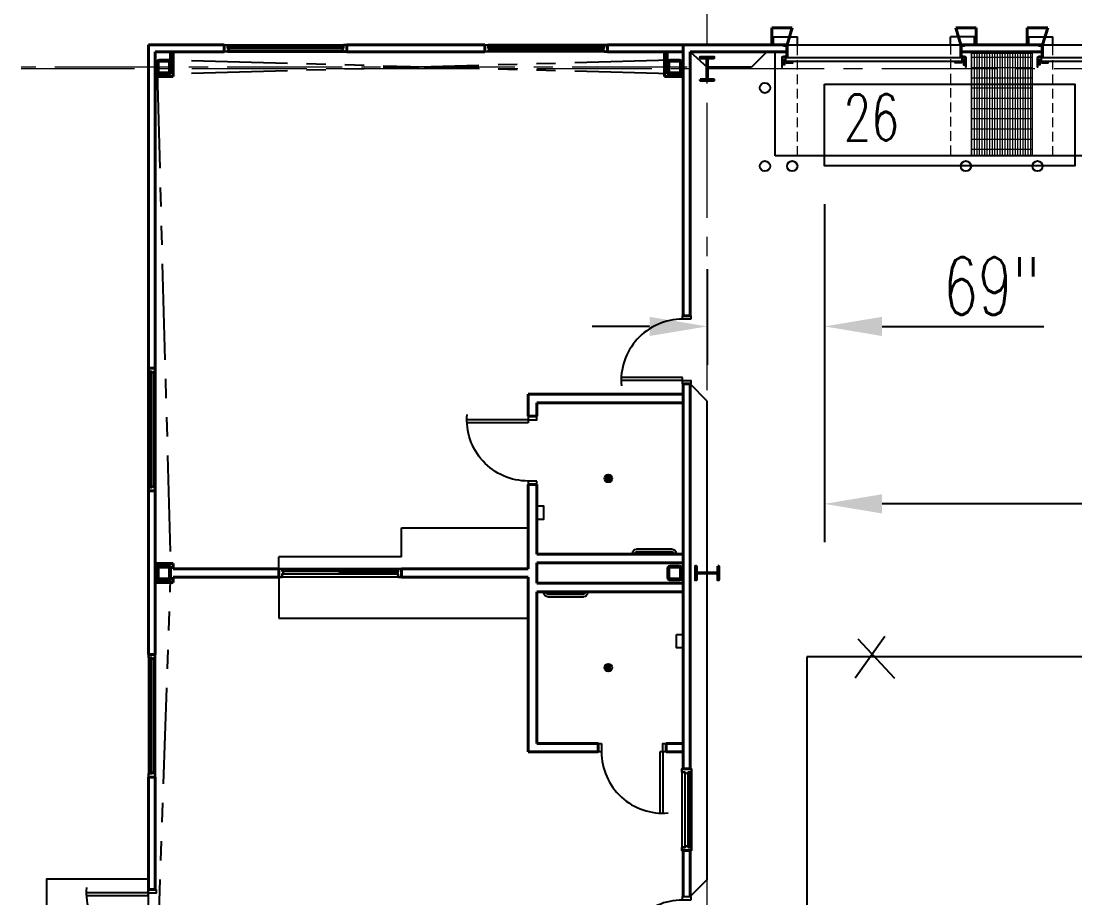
# Model space of a CAD drawing. Header units: inches. Extents: x -1028 to 37906, y -2339 to 19896.
# Drawn here: x 1014 to 1633, y 3644 to 4159 of the extents above; entities that cross this region are included whole.
import ezdxf

# ---------------------------------------------------------------- set-up
doc = ezdxf.new("R2010")
doc.units = ezdxf.units.IN
doc.header["$LTSCALE"] = 90
doc.header["$MEASUREMENT"] = 0
for name, pattern in [('CENTER2', [1.125, 0.75, -0.125, 0.125, -0.125]), ('PHANTOM2', [1.25, 0.625, -0.125, 0.125, -0.125, 0.125, -0.125]), ('X02461AFP1$0$HIDDEN4', [0.09375, 0.0625, -0.03125])]:
    doc.linetypes.add(name, pattern=pattern)
doc.layers.add('FDIM', color=2, linetype='Continuous')
doc.layers.add('RACKING', color=5, linetype='Continuous')
for name, color, linetype, lineweight in [('X02461AFP1$0$UBOLLARD', 2, 'Continuous', 25), ('X02461AFP1$0$UCB', 1, 'Continuous', 25), ('X02461AFP1$0$UCENTER', 9, 'CENTER2', 13), ('X02461AFP1$0$UCNT', 4, 'Continuous', 25), ('X02461AFP1$0$UCOLS', 6, 'Continuous', 40), ('X02461AFP1$0$UDK_HATCH', 9, 'Continuous', 13), ('X02461AFP1$0$UDKB', 2, 'Continuous', 25), ('X02461AFP1$0$UDKL', 2, 'Continuous', 25), ('X02461AFP1$0$UDKL-1', 9, 'X02461AFP1$0$HIDDEN4', 13), ('X02461AFP1$0$UDKS', 6, 'Continuous', 40), ('X02461AFP1$0$UDR', 1, 'Continuous', 25), ('X02461AFP1$0$UFLD', 4, 'Continuous', 25), ('X02461AFP1$0$UFLSL', 2, 'Continuous', 25), ('X02461AFP1$0$UPLMA', 1, 'Continuous', 25), ('X02461AFP1$0$USTC', 4, 'Continuous', 25), ('X02461AFP1$0$USTEEL', 6, 'Continuous', 40), ('X02461AFP1$0$UTACC', 1, 'Continuous', 25), ('X02461AFP1$0$UWI1', 6, 'Continuous', 40), ('X02461AFP1$0$UWI2J', 6, 'Continuous', 40), ('X02461AFP1$0$UWIN_GL', 2, 'Continuous', 25), ('X02461AFP1$0$UWINJ', 4, 'Continuous', 25), ('X02461AFP1$0$UWS1', 6, 'Continuous', 40), ('X02461AFP1$0$UXBRACE', 2, 'PHANTOM2', 25)]:
    doc.layers.add(name, color=color, linetype=linetype, lineweight=lineweight)
doc.styles.add('2thirds', font='romans.shx', dxfattribs={"width": 0.7})
doc.dimstyles.new('2tfrac16', dxfattribs={"dimscale": 360, "dimtxt": 0.0938, "dimasz": 0.0938, "dimexe": 0.0625, "dimexo": 0.0625, "dimgap": 0.01, "dimtad": 1, "dimdec": 4, "dimzin": 1, "dimdsep": 46, "dimlunit": 5, "dimtxsty": '2thirds', "dimcen": 0.09, "dimclrd": 256, "dimclre": 256, "dimclrt": 256, "dimadec": 0, "dimazin": 0, "dimtfac": 0.75, "dimtdec": 4, "dimtofl": 0, "dimtmove": 0, "dimatfit": 0, "dimfxl": 1, "dimfrac": 2, "dimtolj": 1, "dimtzin": 0, "dimarcsym": 0})

# ---------------------------------------------------------------- blocks, each defined once
blk = doc.blocks.new('X02461AFP1$0$30DRM')
for p, q in [((2, 2.5), (2, 38.5)), ((3.75, 2.5), (3.75, 38.43)), ((2, 2.5), (3.75, 2.5)), ((3.75, 2.5), (3.75, 2.5))]:
    blk.add_line(p, q)
for points in [[(0, -2.5), (0, 2.5), (2, 2.5), (2, -2.5)], [(38, -2.5), (38, 2.5), (40, 2.5), (40, -2.5)]]:
    blk.add_lwpolyline(points, close=True)
blk.add_arc((2, 2.5), 36, 0, 95)
blk = doc.blocks.new('X02461AFP1$0$24GRBAR')
at = {"layer": 'X02461AFP1$0$UPLMA'}
for p, q in [((-1.5, 0.5), (1.5, 0.5)), ((-1.5, 0), (-1.5, 0.5)), ((1.5, 0), (-1.5, 0)), ((-0.75, 0.5), (-0.75, 0.75)), ((0.75, 0.5), (0.75, 0.75)), ((1.5, 3), (22.5, 3)), ((1.5, 1.5), (22.5, 1.5)), ((1.5, 0.5), (1.5, 0)), ((25.5, 0.5), (22.5, 0.5)), ((22.5, 0.5), (22.5, 0)), ((22.5, 0), (25.5, 0)), ((23.25, 0.5), (23.25, 0.75)), ((24.75, 0.5), (24.75, 0.75)), ((25.5, 0), (25.5, 0.5))]:
    blk.add_line(p, q, dxfattribs=at)
for centre, radius, start, end in [((1.5, 0.75), 2.25, 90, 180), ((1.5, 0.75), 0.75, 90, 180), ((22.5, 0.75), 2.25, 0, 90), ((22.5, 0.75), 0.75, 0, 90)]:
    blk.add_arc(centre, radius, start, end, dxfattribs=at)
blk = doc.blocks.new('BAY')
blk.add_lwpolyline([(1, 1), (1, 0), (0, 0), (0, 1)], close=True)
blk = doc.blocks.new('*D135')
at = {"layer": 'Defpoints', "color": 0}
for p in [(1485.98, 4073.99), (3396.98, 4073.99), (1485.98, 3875.57)]:
    blk.add_point(p, dxfattribs=at)
at = {"layer": 'FDIM', "lineweight": -2}
for p, q in [((1485.98, 4051.49), (1485.98, 3853.07)), ((3396.98, 4051.49), (3396.98, 3853.07)), ((3363.21, 3875.57), (1519.75, 3875.57))]:
    blk.add_line(p, q, dxfattribs=at)
at = {"layer": 'FDIM'}
for points in [[(1519.75, 3881.2), (1519.75, 3869.94), (1485.98, 3875.57)], [(3363.21, 3881.2), (3363.21, 3869.94), (3396.98, 3875.57)]]:
    blk.add_solid(points, dxfattribs=at)
at = {"layer": 'FDIM', "insert": (2441.48, 3899.27), "char_height": 33.768, "attachment_point": 5, "style": '2thirds'}
blk.add_mtext('\\A1;13 BAYS @ 147"cc = 1911"cc', dxfattribs=at)
blk = doc.blocks.new('*D140')
at = {"layer": 'Defpoints', "color": 0}
for p in [(1485.98, 4051.49), (1416.98, 4035.83), (1485.98, 3979.74)]:
    blk.add_point(p, dxfattribs=at)
at = {"layer": 'FDIM', "lineweight": -2}
for p, q in [((1485.98, 4028.99), (1485.98, 3957.24)), ((1416.98, 4013.33), (1416.98, 3957.24)), ((1383.21, 3979.74), (1349.44, 3979.74)), ((1519.75, 3979.74), (1614.75, 3979.74))]:
    blk.add_line(p, q, dxfattribs=at)
at = {"layer": 'FDIM'}
for points in [[(1383.21, 3985.37), (1383.21, 3974.11), (1416.98, 3979.74)], [(1519.75, 3985.37), (1519.75, 3974.11), (1485.98, 3979.74)]]:
    blk.add_solid(points, dxfattribs=at)
at = {"layer": 'FDIM', "insert": (1584.13, 4003.44), "char_height": 33.768, "attachment_point": 5, "style": '2thirds'}
blk.add_mtext('\\A1;69"', dxfattribs=at)

msp = doc.modelspace()

# ---------------------------------------------------------------- hatches: boundary and pattern name
at = {"layer": 'X02461AFP1$0$UDK_HATCH'}
h = msp.add_hatch(dxfattribs=at)
h.set_pattern_fill('GRATE', color=256, scale=48, angle=90, style=0)
h.set_pattern_definition([(90, (6688.9984, -722.2641), (-1.5, 9e-17), []), (180, (6688.9984, -722.264), (-7e-16, -6), [])])
h.paths.add_polyline_path([(1571.977078, 4139.986166), (1571.977078, 4087.855835), (1571.977078, 4079.860913), (1607.977078, 4079.860913), (1607.977078, 4087.855835), (1607.977078, 4139.986166)])

# ---------------------------------------------------------------- linework, layer by layer
for p, q in [((1521.281876, 3797.766645), (1504.02649, 3773.333137)), ((1505.464419, 3796.329363), (1527.03365, 3773.333137)), ((3719.001186, 3785.719707), (1475.538227, 3785.719707)), ((1475.538227, 3785.719707), (1475.538227, 3541.872902))]:
    msp.add_line(p, q)
at = {"layer": 'X02461AFP1$0$UBOLLARD'}
for centre in [(1450.978386, 4119.736636), (1450.978386, 4073.860913), (1466.978145, 4073.860712), (1568.978145, 4073.861114), (1610.981002, 4073.860913)]:
    msp.add_circle(centre, 3, dxfattribs=at)
at = {"layer": 'X02461AFP1$0$UCB', "linetype": 'Continuous'}
for p, q in [((1406.978386, 4140.985913), (1416.978386, 4131.985913)), ((1451.980711, 4140.985913), (1442.980711, 4131.985913)), ((1416.978386, 3935.960187), (1406.978386, 3945.960187)), ((1416.978386, 3655.005667), (1406.978386, 3645.005667))]:
    msp.add_line(p, q, dxfattribs=at)
at = {"layer": 'X02461AFP1$0$UCB'}
for p, q in [((1442.980711, 4131.985913), (1416.978386, 4131.985913)), ((1416.978386, 3655.005667), (1416.978386, 3935.960187))]:
    msp.add_line(p, q, dxfattribs=at)
at = {"layer": 'X02461AFP1$0$UCENTER'}
for p, q in [((1416.978386, -1727.709065), (1416.978386, 4853.515788)), ((1405.250252, 4131.985913), (1014.154905, 4131.985913)), ((7358.264777, 4130.985913), (1014.154905, 4130.985913))]:
    msp.add_line(p, q, dxfattribs=at)
at = {"layer": 'X02461AFP1$0$UCNT'}
for p, q in [((1237.489637, 3861.474532), (1311.978387, 3861.474532)), ((1237.489637, 3844.474532), (1237.489637, 3861.474532)), ((1237.489637, 3844.474532), (1165.489624, 3844.474531)), ((1165.489637, 3837.412032), (1165.489637, 3844.474532)), ((1165.489637, 3832.474532), (1165.489637, 3808.474532)), ((1165.489637, 3808.474532), (1311.978387, 3808.474532))]:
    msp.add_line(p, q, dxfattribs=at)
at = {"layer": 'X02461AFP1$0$UCOLS'}
for points in [[(1100.739637, 4127.985914, 0.4142135624), (1101.989637, 4129.235914), (1101.989637, 4134.735914, 0.4142135624), (1100.739637, 4135.985914), (1095.239637, 4135.985914, 0.4142135624), (1093.989637, 4134.735914), (1093.989637, 4129.235914, 0.4142135624), (1095.239637, 4127.985914)], [(1100.739637, 4128.610914, 0.4142135624), (1101.364637, 4129.235914), (1101.364637, 4134.735914, 0.4142135624), (1100.739637, 4135.360914), (1095.239637, 4135.360914, 0.4142135624), (1094.614637, 4134.735914), (1094.614637, 4129.235914, 0.4142135624), (1095.239637, 4128.610914)], [(1400.728386, 4127.985913, 0.4142135624), (1401.978386, 4129.235913), (1401.978386, 4134.735913, 0.4142135624), (1400.728386, 4135.985913), (1395.228386, 4135.985913, 0.4142135624), (1393.978386, 4134.735913), (1393.978386, 4129.235913, 0.4142135624), (1395.228386, 4127.985913)], [(1400.728386, 4128.610913, 0.4142135624), (1401.353386, 4129.235913), (1401.353386, 4134.735913, 0.4142135624), (1400.728386, 4135.360913), (1395.228386, 4135.360913, 0.4142135624), (1394.603386, 4134.735913), (1394.603386, 4129.235913, 0.4142135624), (1395.228386, 4128.610913)], [(1412.980886, 4124.685913), (1412.980886, 4124.155913), (1420.975886, 4124.155913), (1420.975886, 4124.685913), (1417.913386, 4124.685913, -0.4142135624), (1417.130886, 4125.468413), (1417.130886, 4136.503413, -0.4142135624), (1417.913386, 4137.285913), (1420.975886, 4137.285913), (1420.975886, 4137.815913), (1412.980886, 4137.815913), (1412.980886, 4137.285913), (1416.043386, 4137.285913, -0.4142135624), (1416.825886, 4136.503413), (1416.825886, 4125.468413, -0.4142135624), (1416.043386, 4124.685913)], [(1100.739636, 3838.974532, -0.4142135624), (1101.989636, 3837.724532), (1101.989636, 3832.224532, -0.4142135624), (1100.739636, 3830.974532), (1095.239636, 3830.974532, -0.4142135624), (1093.989636, 3832.224532), (1093.989636, 3837.724532, -0.4142135624), (1095.239636, 3838.974532)], [(1100.739636, 3838.349532, -0.4142135624), (1101.364636, 3837.724532), (1101.364636, 3832.224532, -0.4142135624), (1100.739636, 3831.599532), (1095.239636, 3831.599532, -0.4142135624), (1094.614636, 3832.224532), (1094.614636, 3837.724532, -0.4142135624), (1095.239636, 3838.349532)], [(1400.728386, 3838.974532, -0.4142135624), (1401.978386, 3837.724532), (1401.978386, 3832.224532, -0.4142135624), (1400.728386, 3830.974532), (1395.228386, 3830.974532, -0.4142135624), (1393.978386, 3832.224532), (1393.978386, 3837.724532, -0.4142135624), (1395.228386, 3838.974532)], [(1400.728386, 3838.349532, -0.4142135624), (1401.353386, 3837.724532), (1401.353386, 3832.224532, -0.4142135624), (1400.728386, 3831.599532), (1395.228386, 3831.599532, -0.4142135624), (1394.603386, 3832.224532), (1394.603386, 3837.724532, -0.4142135624), (1395.228386, 3838.349532)], [(1423.278386, 3838.972032), (1423.808386, 3838.972032), (1423.808386, 3830.977032), (1423.278386, 3830.977032), (1423.278386, 3834.039532, 0.4142135624), (1422.495886, 3834.822032), (1411.460886, 3834.822032, 0.4142135624), (1410.678386, 3834.039532), (1410.678386, 3830.977032), (1410.148386, 3830.977032), (1410.148386, 3838.972032), (1410.678386, 3838.972032), (1410.678386, 3835.909532, 0.4142135624), (1411.460886, 3835.127032), (1422.495886, 3835.127032, 0.4142135624), (1423.278386, 3835.909532)]]:
    msp.add_lwpolyline(points, format="xyb", close=True, dxfattribs=at)
at = {"layer": 'X02461AFP1$0$UDK_HATCH'}
msp.add_lwpolyline([(1571.977078, 4139.986166), (1571.977078, 4087.855835), (1571.977078, 4087.855835), (1571.977078, 4079.860913), (1607.977078, 4079.860913), (1607.977078, 4087.855835), (1607.977078, 4087.855835), (1607.977078, 4139.986166)], close=True, dxfattribs=at)
at = {"layer": 'X02461AFP1$0$UDKB'}
for p, q in [((1455.978386, 4144.985913), (1455.978386, 4149.735913)), ((1455.978386, 4149.735913), (1469.978386, 4149.735913)), ((1469.978386, 4144.985913), (1469.978386, 4149.735913)), ((1573.978386, 4149.735913), (1559.978386, 4149.735913)), ((1559.978386, 4144.985913), (1559.978386, 4149.735913)), ((1573.978386, 4144.985913), (1573.978386, 4149.735913)), ((1605.978386, 4149.735913), (1619.978386, 4149.735913)), ((1605.978386, 4144.985913), (1605.978386, 4149.735913)), ((1619.978386, 4144.985913), (1619.978386, 4149.735913))]:
    msp.add_line(p, q, dxfattribs=at)
at = {"layer": 'X02461AFP1$0$UDKL'}
for p, q in [((1456.978386, 4079.861636), (1456.980732, 4140.985913)), ((3377.981002, 4079.860913), (1456.978386, 4079.860913))]:
    msp.add_line(p, q, dxfattribs=at)
at = {"layer": 'X02461AFP1$0$UDKL-1'}
for p, q in [((1469.978386, 4079.860913), (1469.981002, 4144.985913)), ((1559.981002, 4144.985913), (1559.978386, 4079.860913)), ((1619.981002, 4079.860913), (1619.981002, 4144.985913))]:
    msp.add_line(p, q, dxfattribs=at)
at = {"layer": 'X02461AFP1$0$UDKS'}
for p, q in [((1454.97577, 4144.985913), (1454.97577, 4154.985913)), ((1454.97577, 4154.985913), (1466.97577, 4154.985913)), ((1463.97577, 4144.985913), (1466.97577, 4154.985913)), ((1574.981002, 4154.985913), (1562.981002, 4154.985913)), ((1565.981002, 4144.985913), (1562.981002, 4154.985913)), ((1574.981002, 4144.985913), (1574.981002, 4154.985913)), ((1604.97577, 4154.985913), (1616.97577, 4154.985913)), ((1604.97577, 4144.985913), (1604.97577, 4154.985913)), ((1613.97577, 4144.985913), (1616.97577, 4154.985913))]:
    msp.add_line(p, q, dxfattribs=at)
at = {"layer": 'X02461AFP1$0$UDR'}
for points in [[(1463.880666, 4137.735913), (1460.969673, 4137.735913), (1460.969673, 4131.967613), (1461.080418, 4131.967613), (1461.080418, 4137.610288), (1463.880666, 4137.610288)], [(1463.498028, 4135.129622), (1462.139602, 4135.129622), (1462.139602, 4136.003116), (1461.26146, 4136.003116), (1461.26146, 4133.669878), (1462.139602, 4133.669878), (1462.139602, 4134.710872), (1463.498028, 4134.710872)], [(1566.835438, 4137.420018), (1463.121334, 4137.420018), (1463.121334, 4135.420018), (1566.835438, 4135.420018)], [(1566.076106, 4137.735913), (1568.987099, 4137.735913), (1568.987099, 4131.967613), (1568.876355, 4131.967613), (1568.876355, 4137.610288), (1566.076106, 4137.610288)], [(1566.458745, 4135.129622), (1567.817171, 4135.129622), (1567.817171, 4136.003116), (1568.695313, 4136.003116), (1568.695313, 4133.669878), (1567.817171, 4133.669878), (1567.817171, 4134.710872), (1566.458745, 4134.710872)], [(1613.880666, 4137.735913), (1610.969673, 4137.735913), (1610.969673, 4131.967613), (1611.080418, 4131.967613), (1611.080418, 4137.610288), (1613.880666, 4137.610288)], [(1613.498028, 4135.129622), (1612.139602, 4135.129622), (1612.139602, 4136.003116), (1611.26146, 4136.003116), (1611.26146, 4133.669878), (1612.139602, 4133.669878), (1612.139602, 4134.710872), (1613.498028, 4134.710872)], [(1716.835438, 4137.420018), (1613.121334, 4137.420018), (1613.121334, 4135.420018), (1716.835438, 4135.420018)]]:
    msp.add_lwpolyline(points, close=True, dxfattribs=at)
for points in [[(1462.372416, 4134.098137), (1462.372416, 4133.27253), (1461.094673, 4133.27253), (1461.094673, 4136.28753), (1462.372416, 4136.28753), (1462.372416, 4135.331783)], [(1462.139602, 4135.129622), (1462.139602, 4134.710872)], [(1463.498028, 4135.420018), (1463.498028, 4134.504027), (1467.262922, 4134.504027), (1467.262922, 4135.420018)], [(1566.458745, 4135.420018), (1566.458745, 4134.504027), (1562.693851, 4134.504027), (1562.693851, 4135.420018)], [(1567.584357, 4134.098137), (1567.584357, 4133.27253), (1568.862099, 4133.27253), (1568.862099, 4136.28753), (1567.584357, 4136.28753), (1567.584357, 4135.331783)], [(1567.817171, 4135.129622), (1567.817171, 4134.710872)], [(1612.372416, 4134.098137), (1612.372416, 4133.27253), (1611.094673, 4133.27253), (1611.094673, 4136.28753), (1612.372416, 4136.28753), (1612.372416, 4135.331783)], [(1612.139602, 4135.129622), (1612.139602, 4134.710872)], [(1613.498028, 4135.420018), (1613.498028, 4134.504027), (1617.262922, 4134.504027), (1617.262922, 4135.420018)]]:
    msp.add_lwpolyline(points, dxfattribs=at)
at = {"layer": 'X02461AFP1$0$UFLD'}
for p, q in [((1358.365981, 3892.632427), (1358.365981, 3888.302319)), ((1359.15716, 3892.710259), (1359.15716, 3888.224486)), ((1357.416567, 3892.087008), (1357.416567, 3888.847737)), ((1360.106574, 3892.414086), (1360.106574, 3888.520659)), ((1357.416567, 3777.862056), (1357.416567, 3781.101327)), ((1358.365981, 3777.316637), (1358.365981, 3781.646746)), ((1359.15716, 3777.238805), (1359.15716, 3781.724578)), ((1360.106574, 3777.534978), (1360.106574, 3781.428405))]:
    msp.add_line(p, q, dxfattribs=at)
for centre in [(1358.978387, 3890.467373), (1358.978387, 3779.481692)]:
    msp.add_circle(centre, 2.25, dxfattribs=at)
at = {"layer": 'X02461AFP1$0$UFLSL'}
for p, q in [((1463.97577, 4144.985913), (1565.981002, 4144.985913)), ((1613.97577, 4144.985913), (1715.981002, 4144.985913))]:
    msp.add_line(p, q, dxfattribs=at)
at = {"layer": 'X02461AFP1$0$UPLMA'}
for points in [[(1316.978387, 3874.467373), (1320.978387, 3874.467373), (1320.978387, 3866.467373), (1316.978387, 3866.467373)], [(1398.978386, 3798.974532), (1402.978386, 3798.974532), (1402.978386, 3790.974532), (1398.978386, 3790.974532)]]:
    msp.add_lwpolyline(points, close=True, dxfattribs=at)
at = {"layer": 'X02461AFP1$0$USTC'}
msp.add_lwpolyline([(1089.073978, 3655.228972), (1029.073978, 3655.228972), (1029.073978, 3530.728972), (1089.073978, 3530.728972)], close=True, dxfattribs=at)
at = {"layer": 'X02461AFP1$0$USTEEL'}
for points in [[(1463.759902, 4144.043725, 0.366629364), (1463.385677, 4144.485484), (1462.083928, 4144.702442, -0.2463743815), (1461.709702, 4144.985913), (1461.709702, 4144.985913), (1463.981002, 4144.985913), (1463.981002, 4137.735913), (1461.709702, 4137.735913), (1461.709702, 4137.735913, -0.2463743815), (1462.083928, 4138.019384), (1463.385677, 4138.236342, 0.366629364), (1463.759902, 4138.6781)], [(1566.202102, 4144.043725, -0.366629364), (1566.576328, 4144.485484), (1567.878077, 4144.702442, 0.2463743815), (1568.252302, 4144.985913), (1568.252302, 4144.985913), (1565.981002, 4144.985913), (1565.981002, 4137.735913), (1568.252302, 4137.735913), (1568.252302, 4137.735913, 0.2463743815), (1567.878077, 4138.019384), (1566.576328, 4138.236342, -0.366629364), (1566.202102, 4138.6781)], [(1613.759902, 4144.043725, 0.366629364), (1613.385677, 4144.485484), (1612.083928, 4144.702442, -0.2463743815), (1611.709702, 4144.985913), (1611.709702, 4144.985913), (1613.981002, 4144.985913), (1613.981002, 4137.735913), (1611.709702, 4137.735913), (1611.709702, 4137.735913, -0.2463743815), (1612.083928, 4138.019384), (1613.385677, 4138.236342, 0.366629364), (1613.759902, 4138.6781)]]:
    msp.add_lwpolyline(points, format="xyb", close=True, dxfattribs=at)
at = {"layer": 'X02461AFP1$0$UWI1'}
for p, q in [((1088.989635, 4144.981311), (1088.989636, 3787.228608)), ((1088.989637, 4144.981311), (1133.489636, 4144.981311)), ((1092.989635, 4140.981311), (1092.989636, 3787.228541)), ((1092.989637, 4140.981311), (1133.489636, 4140.981311)), ((1133.489636, 4140.981311), (1133.489636, 4144.981311)), ((1205.489636, 4144.981311), (1286.489637, 4144.981311)), ((1205.489636, 4140.981311), (1205.489636, 4144.981311)), ((1205.489636, 4140.981311), (1286.489637, 4140.981311)), ((1286.489637, 4140.981311), (1286.489637, 4144.981311)), ((1358.489637, 4140.981311), (1358.489637, 4144.981311)), ((1358.489637, 4144.981311), (1402.978386, 4144.981311)), ((1358.489637, 4140.981311), (1402.978386, 4140.981311)), ((1463.97577, 4144.985913), (1402.978386, 4144.985913)), ((1402.978386, 3985.960187), (1402.978386, 4144.981311)), ((1463.97577, 4140.985913), (1406.978386, 4140.985913)), ((1406.978386, 3985.960187), (1406.978386, 4140.985913)), ((1613.981002, 4144.985913), (1565.981002, 4144.985913)), ((1613.981002, 4140.985913), (1565.981002, 4140.985913)), ((1092.989636, 3955.228401), (1088.989636, 3955.228401)), ((1402.978386, 3719.992345), (1402.978386, 3945.960187)), ((1406.978386, 3719.992345), (1406.978386, 3945.960187)), ((1092.989636, 3883.228401), (1088.989636, 3883.228401)), ((1092.989636, 3787.228765), (1088.989636, 3787.228765)), ((1088.989636, 3715.228972), (1088.989636, 3649.228972)), ((1092.989636, 3715.228765), (1088.989636, 3715.228765)), ((1092.989636, 3715.229039), (1092.989636, 3649.228972)), ((1402.978386, 3645.005667), (1402.978386, 3671.992345)), ((1406.978386, 3645.005667), (1406.978386, 3671.992345))]:
    msp.add_line(p, q, dxfattribs=at)
at = {"layer": 'X02461AFP1$0$UWI2J'}
for p, q in [((1463.97577, 4139.986213), (1463.97577, 4144.985913)), ((1613.981005, 4139.986068), (1613.97577, 4144.985913)), ((1407.520437, 3985.960187), (1402.520436, 3985.960187)), ((1407.520437, 3945.960187), (1402.520436, 3945.960187)), ((1406.978386, 3719.992345), (1402.978386, 3719.992345)), ((1406.978386, 3671.992319), (1402.978386, 3671.992319))]:
    msp.add_line(p, q, dxfattribs=at)
at = {"layer": 'X02461AFP1$0$UWIN_GL'}
for p, q in [((1135.73961, 4143.481312), (1203.239636, 4143.481311)), ((1135.73961, 4143.106312), (1135.73961, 4143.481312)), ((1203.239636, 4143.106311), (1135.73961, 4143.106312)), ((1203.239636, 4143.106311), (1203.239636, 4143.481311)), ((1356.239663, 4143.481312), (1288.739637, 4143.481311)), ((1288.739637, 4143.106311), (1288.739637, 4143.481311)), ((1288.739637, 4143.106311), (1356.239663, 4143.106312)), ((1356.239663, 4143.106312), (1356.239663, 4143.481312)), ((1090.489636, 3952.978427), (1090.489637, 3885.478401)), ((1090.864636, 3952.978427), (1090.489636, 3952.978427)), ((1090.864637, 3885.478401), (1090.864636, 3952.978427)), ((1090.864637, 3885.478401), (1090.489637, 3885.478401)), ((1090.864636, 3784.978791), (1090.489636, 3784.978791)), ((1090.489636, 3784.978791), (1090.489637, 3717.478765)), ((1090.864637, 3717.478765), (1090.864636, 3784.978791)), ((1090.864637, 3717.478765), (1090.489637, 3717.478765)), ((1405.925416, 3674.242319), (1405.925417, 3717.742345)), ((1405.925417, 3717.742345), (1406.300417, 3717.742345)), ((1406.300417, 3717.742345), (1406.300416, 3674.242319)), ((1405.925416, 3674.242319), (1406.300416, 3674.242319))]:
    msp.add_line(p, q, dxfattribs=at)
at = {"layer": 'X02461AFP1$0$UWIN_GL', "color": 8, "lineweight": 13}
for p, q in [((1135.73961, 4143.418812), (1203.239636, 4143.418811)), ((1135.73961, 4143.168812), (1203.239636, 4143.168811)), ((1356.239663, 4143.418812), (1288.739637, 4143.418811)), ((1356.239663, 4143.168812), (1288.739637, 4143.168811)), ((1090.552136, 3952.978427), (1090.552137, 3885.478401)), ((1090.802136, 3952.978427), (1090.802137, 3885.478401)), ((1202.239637, 3836.349532), (1167.739637, 3836.349532)), ((1202.239637, 3836.099532), (1167.739637, 3836.099532)), ((1235.239637, 3835.912032), (1200.739637, 3835.912032)), ((1235.239637, 3835.662032), (1200.739637, 3835.662032)), ((1090.552136, 3784.978791), (1090.552137, 3717.478765)), ((1090.802136, 3784.978791), (1090.802137, 3717.478765)), ((1405.987917, 3717.742345), (1405.987916, 3674.242319)), ((1406.237917, 3717.742345), (1406.237916, 3674.242319))]:
    msp.add_line(p, q, dxfattribs=at)
at = {"layer": 'X02461AFP1$0$UWIN_GL'}
for points in [[(1167.739637, 3836.037032), (1202.239637, 3836.037032), (1202.239637, 3836.412032), (1167.739637, 3836.412032)], [(1235.239637, 3835.974532), (1200.739637, 3835.974532), (1200.739637, 3835.599532), (1235.239637, 3835.599532)]]:
    msp.add_lwpolyline(points, close=True, dxfattribs=at)
at = {"layer": 'X02461AFP1$0$UWINJ'}
for p, q in [((1135.48961, 4144.981312), (1203.489636, 4144.981311)), ((1135.48961, 4144.106312), (1202.864636, 4144.106311)), ((1135.48961, 4141.856312), (1202.864636, 4141.856311)), ((1135.48961, 4140.981312), (1203.489636, 4140.981311)), ((1356.489663, 4144.981312), (1288.489637, 4144.981311)), ((1356.489663, 4140.981312), (1288.489637, 4140.981311)), ((1356.489663, 4144.106312), (1289.114637, 4144.106311)), ((1356.489663, 4141.856312), (1289.114637, 4141.856311)), ((1088.989636, 3953.228427), (1088.989637, 3885.228401)), ((1089.864636, 3953.228427), (1089.864637, 3885.853401)), ((1092.114636, 3953.228427), (1092.114637, 3885.853401)), ((1092.989636, 3953.228427), (1092.989637, 3885.228401)), ((1235.489637, 3837.474532), (1167.489637, 3837.474532)), ((1235.489637, 3832.474532), (1167.489637, 3832.474532)), ((1234.864637, 3836.599532), (1168.114637, 3836.599532)), ((1234.864637, 3834.349532), (1168.114637, 3834.349532)), ((1088.989636, 3785.228791), (1088.989637, 3717.228765)), ((1089.864636, 3785.228791), (1089.864637, 3717.853765)), ((1092.114636, 3785.228791), (1092.114637, 3717.853765)), ((1092.989636, 3785.228791), (1092.989637, 3717.228765)), ((1402.163843, 3717.992345), (1402.163842, 3672.992494)), ((1403.976343, 3717.992345), (1403.976342, 3674.617319)), ((1406.925417, 3717.992345), (1406.925416, 3674.617319)), ((1407.800417, 3717.992345), (1407.800416, 3673.992319))]:
    msp.add_line(p, q, dxfattribs=at)
for points in [[(1135.48961, 4143.481312), (1135.48961, 4143.106312), (1136.11461, 4143.106312), (1136.11461, 4141.856312), (1135.48961, 4141.856312), (1135.48961, 4140.981312), (1133.48961, 4140.981312), (1133.48961, 4141.518349), (1133.55211, 4141.518349), (1133.55211, 4141.043812), (1135.42711, 4141.043812), (1135.42711, 4141.918812), (1136.05211, 4141.918812), (1136.05211, 4143.043812), (1135.42711, 4143.043812), (1135.42711, 4144.918812), (1133.55211, 4144.918812), (1133.55211, 4144.444275), (1133.48961, 4144.444275), (1133.48961, 4144.981312), (1135.48961, 4144.981312), (1135.48961, 4144.106312), (1136.11461, 4144.106312), (1136.11461, 4143.481312)], [(1135.48961, 4143.543812), (1136.05211, 4143.543812), (1136.05211, 4144.043812), (1135.48961, 4144.043812)], [(1203.489636, 4143.481311), (1203.489636, 4143.106311), (1202.864636, 4143.106311), (1202.864636, 4141.856311), (1203.489636, 4141.856311), (1203.489636, 4140.981311), (1205.489636, 4140.981311), (1205.489636, 4141.518348), (1205.427136, 4141.518348), (1205.427136, 4141.043811), (1203.552136, 4141.043811), (1203.552136, 4141.918811), (1202.927136, 4141.918811), (1202.927136, 4143.043811), (1203.552136, 4143.043811), (1203.552136, 4144.918811), (1205.427136, 4144.918811), (1205.427136, 4144.444274), (1205.489636, 4144.444274), (1205.489636, 4144.981311), (1203.489636, 4144.981311), (1203.489636, 4144.106311), (1202.864636, 4144.106311), (1202.864636, 4143.481311)], [(1203.489636, 4143.543811), (1202.927136, 4143.543811), (1202.927136, 4144.043811), (1203.489636, 4144.043811)], [(1288.489637, 4143.481311), (1288.489637, 4143.106311), (1289.114637, 4143.106311), (1289.114637, 4141.856311), (1288.489637, 4141.856311), (1288.489637, 4140.981311), (1286.489637, 4140.981311), (1286.489637, 4141.518348), (1286.552137, 4141.518348), (1286.552137, 4141.043811), (1288.427137, 4141.043811), (1288.427137, 4141.918811), (1289.052137, 4141.918811), (1289.052137, 4143.043811), (1288.427137, 4143.043811), (1288.427137, 4144.918811), (1286.552137, 4144.918811), (1286.552137, 4144.444274), (1286.489637, 4144.444274), (1286.489637, 4144.981311), (1288.489637, 4144.981311), (1288.489637, 4144.106311), (1289.114637, 4144.106311), (1289.114637, 4143.481311)], [(1288.489637, 4143.543811), (1289.052137, 4143.543811), (1289.052137, 4144.043811), (1288.489637, 4144.043811)], [(1356.489663, 4143.481312), (1356.489663, 4143.106312), (1355.864663, 4143.106312), (1355.864663, 4141.856312), (1356.489663, 4141.856312), (1356.489663, 4140.981312), (1358.489663, 4140.981312), (1358.489663, 4141.518349), (1358.427163, 4141.518349), (1358.427163, 4141.043812), (1356.552163, 4141.043812), (1356.552163, 4141.918812), (1355.927163, 4141.918812), (1355.927163, 4143.043812), (1356.552163, 4143.043812), (1356.552163, 4144.918812), (1358.427163, 4144.918812), (1358.427163, 4144.444275), (1358.489663, 4144.444275), (1358.489663, 4144.981312), (1356.489663, 4144.981312), (1356.489663, 4144.106312), (1355.864663, 4144.106312), (1355.864663, 4143.481312)], [(1356.489663, 4143.543812), (1355.927163, 4143.543812), (1355.927163, 4144.043812), (1356.489663, 4144.043812)], [(1090.489636, 3953.228427), (1090.864636, 3953.228427), (1090.864636, 3952.603427), (1092.114636, 3952.603427), (1092.114636, 3953.228427), (1092.989636, 3953.228427), (1092.989636, 3955.228427), (1092.452599, 3955.228427), (1092.452599, 3955.165927), (1092.927136, 3955.165927), (1092.927136, 3953.290927), (1092.052136, 3953.290927), (1092.052136, 3952.665927), (1090.927136, 3952.665927), (1090.927136, 3953.290927), (1089.052136, 3953.290927), (1089.052136, 3955.165927), (1089.526672, 3955.165927), (1089.526672, 3955.228427), (1088.989636, 3955.228427), (1088.989636, 3953.228427), (1089.864636, 3953.228427), (1089.864636, 3952.603427), (1090.489636, 3952.603427)], [(1090.427136, 3953.228427), (1090.427136, 3952.665927), (1089.927136, 3952.665927), (1089.927136, 3953.228427)], [(1090.489637, 3885.228401), (1090.864637, 3885.228401), (1090.864637, 3885.853401), (1092.114637, 3885.853401), (1092.114637, 3885.228401), (1092.989637, 3885.228401), (1092.989637, 3883.228401), (1092.4526, 3883.228401), (1092.4526, 3883.290901), (1092.927137, 3883.290901), (1092.927137, 3885.165901), (1092.052137, 3885.165901), (1092.052137, 3885.790901), (1090.927137, 3885.790901), (1090.927137, 3885.165901), (1089.052137, 3885.165901), (1089.052137, 3883.290901), (1089.526674, 3883.290901), (1089.526674, 3883.228401), (1088.989637, 3883.228401), (1088.989637, 3885.228401), (1089.864637, 3885.228401), (1089.864637, 3885.853401), (1090.489637, 3885.853401)], [(1090.427137, 3885.228401), (1090.427137, 3885.790901), (1089.927137, 3885.790901), (1089.927137, 3885.228401)], [(1167.489637, 3836.412032), (1167.489637, 3836.037032), (1168.114637, 3836.037032), (1168.114637, 3834.349532), (1167.489637, 3834.349532), (1167.489637, 3832.474532), (1165.489637, 3832.474532), (1165.489637, 3833.011569), (1165.552137, 3833.011569), (1165.552137, 3832.537032), (1167.427137, 3832.537032), (1167.427137, 3834.412032), (1168.052137, 3834.412032), (1168.052137, 3835.974532), (1167.427137, 3835.974532), (1167.427137, 3837.412032), (1165.552137, 3837.412032), (1165.552137, 3836.937495), (1165.489637, 3836.937495), (1165.489637, 3837.474532), (1167.489637, 3837.474532), (1167.489637, 3836.599532), (1168.114637, 3836.599532), (1168.114637, 3836.412032)], [(1235.489637, 3835.974532), (1235.489637, 3835.599532), (1234.864637, 3835.599532), (1234.864637, 3834.349532), (1235.489637, 3834.349532), (1235.489637, 3832.474532), (1237.489637, 3832.474532), (1237.489637, 3833.011569), (1237.427137, 3833.011569), (1237.427137, 3832.537032), (1235.552137, 3832.537032), (1235.552137, 3834.412032), (1234.927137, 3834.412032), (1234.927137, 3835.537032), (1235.552137, 3835.537032), (1235.552137, 3837.412032), (1237.427137, 3837.412032), (1237.427137, 3836.937495), (1237.489637, 3836.937495), (1237.489637, 3837.474532), (1235.489637, 3837.474532), (1235.489637, 3836.599532), (1234.864637, 3836.599532), (1234.864637, 3835.974532)], [(1167.489637, 3836.474532), (1168.052137, 3836.474532), (1168.052137, 3836.537032), (1167.489637, 3836.537032)], [(1235.489637, 3836.037032), (1234.927137, 3836.037032), (1234.927137, 3836.537032), (1235.489637, 3836.537032)], [(1090.489636, 3785.228791), (1090.864636, 3785.228791), (1090.864636, 3784.603791), (1092.114636, 3784.603791), (1092.114636, 3785.228791), (1092.989636, 3785.228791), (1092.989636, 3787.228791), (1092.452599, 3787.228791), (1092.452599, 3787.166291), (1092.927136, 3787.166291), (1092.927136, 3785.291291), (1092.052136, 3785.291291), (1092.052136, 3784.666291), (1090.927136, 3784.666291), (1090.927136, 3785.291291), (1089.052136, 3785.291291), (1089.052136, 3787.166291), (1089.526672, 3787.166291), (1089.526672, 3787.228791), (1088.989636, 3787.228791), (1088.989636, 3785.228791), (1089.864636, 3785.228791), (1089.864636, 3784.603791), (1090.489636, 3784.603791)], [(1090.427136, 3785.228791), (1090.427136, 3784.666291), (1089.927136, 3784.666291), (1089.927136, 3785.228791)], [(1406.300417, 3717.992345), (1405.925417, 3717.992345), (1405.925417, 3717.367345), (1403.976343, 3717.367345), (1403.976343, 3717.992345), (1402.101343, 3717.992345), (1402.101343, 3719.992345), (1402.63838, 3719.992345), (1402.63838, 3719.929845), (1402.163843, 3719.929845), (1402.163843, 3718.054845), (1404.038843, 3718.054845), (1404.038843, 3717.429845), (1405.862917, 3717.429845), (1405.862917, 3718.054845), (1407.737917, 3718.054845), (1407.737917, 3719.929845), (1407.26338, 3719.929845), (1407.26338, 3719.992345), (1407.800417, 3719.992345), (1407.800417, 3717.992345), (1406.925417, 3717.992345), (1406.925417, 3717.367345), (1406.300417, 3717.367345)], [(1090.489637, 3717.228765), (1090.864637, 3717.228765), (1090.864637, 3717.853765), (1092.114637, 3717.853765), (1092.114637, 3717.228765), (1092.989637, 3717.228765), (1092.989637, 3715.228765), (1092.4526, 3715.228765), (1092.4526, 3715.291265), (1092.927137, 3715.291265), (1092.927137, 3717.166265), (1092.052137, 3717.166265), (1092.052137, 3717.791265), (1090.927137, 3717.791265), (1090.927137, 3717.166265), (1089.052137, 3717.166265), (1089.052137, 3715.291265), (1089.526674, 3715.291265), (1089.526674, 3715.228765), (1088.989637, 3715.228765), (1088.989637, 3717.228765), (1089.864637, 3717.228765), (1089.864637, 3717.853765), (1090.489637, 3717.853765)], [(1090.427137, 3717.228765), (1090.427137, 3717.791265), (1089.927137, 3717.791265), (1089.927137, 3717.228765)], [(1406.362917, 3717.992345), (1406.362917, 3717.429845), (1406.862917, 3717.429845), (1406.862917, 3717.992345)], [(1406.300416, 3673.992319), (1405.925416, 3673.992319), (1405.925416, 3674.617319), (1403.976342, 3674.617319), (1403.976342, 3673.992319), (1402.101342, 3673.992319), (1402.101342, 3671.992319), (1402.638379, 3671.992319), (1402.638379, 3672.054819), (1402.163842, 3672.054819), (1402.163842, 3673.929819), (1404.038842, 3673.929819), (1404.038842, 3674.554819), (1405.862916, 3674.554819), (1405.862916, 3673.929819), (1407.737916, 3673.929819), (1407.737916, 3672.054819), (1407.263379, 3672.054819), (1407.263379, 3671.992319), (1407.800416, 3671.992319), (1407.800416, 3673.992319), (1406.925416, 3673.992319), (1406.925416, 3674.617319), (1406.300416, 3674.617319)], [(1406.362916, 3673.992319), (1406.362916, 3674.554819), (1406.862916, 3674.554819), (1406.862916, 3673.992319)]]:
    msp.add_lwpolyline(points, close=True, dxfattribs=at)
at = {"layer": 'X02461AFP1$0$UWS1'}
for p, q in [((1101.989636, 4127.985913), (1101.989636, 4140.981311)), ((1103.489636, 4126.485913), (1103.489636, 4140.981311)), ((1391.978386, 4140.981311), (1391.978386, 4126.485913)), ((1393.478386, 4140.981311), (1393.478386, 4127.985913)), ((1092.989636, 4127.985913), (1101.989636, 4127.985913)), ((1402.978386, 4127.985913), (1393.478386, 4127.985913)), ((1092.989636, 4126.485913), (1103.489636, 4126.485913)), ((1402.978386, 4126.485913), (1391.978386, 4126.485913)), ((1402.978386, 3939.960213), (1311.978387, 3939.960214)), ((1311.978387, 3926.960213), (1311.978387, 3939.960214)), ((1402.978386, 3934.960213), (1316.978387, 3934.960214)), ((1316.978387, 3926.960213), (1316.978387, 3934.960214)), ((1316.978387, 3926.960213), (1311.978387, 3926.960213)), ((1311.978387, 3837.474532), (1311.978387, 3886.960213)), ((1316.978387, 3886.960213), (1311.978387, 3886.960213)), ((1316.978387, 3845.974532), (1316.978387, 3886.960213)), ((1316.978387, 3845.974532), (1402.978386, 3845.974532)), ((1092.989636, 3840.474532), (1103.489636, 3840.474532)), ((1092.989636, 3838.974532), (1101.989636, 3838.974532)), ((1101.989636, 3838.974532), (1101.989636, 3830.974532)), ((1101.989636, 3838.974532), (1101.989636, 3830.974532)), ((1103.489636, 3840.474532), (1103.489636, 3837.474532)), ((1165.489637, 3837.474532), (1103.489636, 3837.474532)), ((1165.489637, 3837.474532), (1165.489637, 3832.474532)), ((1311.978387, 3837.474532), (1237.489637, 3837.474532)), ((1237.489637, 3837.474532), (1237.489637, 3832.474532)), ((1316.978387, 3840.974532), (1402.978386, 3840.974532)), ((1316.978387, 3832.974532), (1316.978387, 3840.974532)), ((1316.978387, 3828.974532), (1316.978387, 3840.974532)), ((1092.989636, 3830.974532), (1101.989636, 3830.974532)), ((1165.489637, 3832.474532), (1103.489636, 3832.474532)), ((1103.489636, 3832.474532), (1103.489636, 3829.474532)), ((1311.978387, 3832.474532), (1237.489637, 3832.474532)), ((1311.978387, 3729.988851), (1311.978387, 3832.474532)), ((1092.989636, 3829.474532), (1103.489636, 3829.474532)), ((1316.978387, 3828.974532), (1402.978386, 3828.974532)), ((1316.978387, 3823.974532), (1402.978386, 3823.974532)), ((1316.978387, 3823.974532), (1316.978387, 3734.988851)), ((1316.978387, 3734.988851), (1352.978387, 3734.988851)), ((1352.978387, 3734.988851), (1352.978387, 3729.988851)), ((1392.978387, 3734.988851), (1392.978387, 3729.988851)), ((1392.978387, 3734.988851), (1402.978386, 3734.988851)), ((1311.978387, 3729.988851), (1352.978387, 3729.988851)), ((1392.978387, 3729.988851), (1402.978386, 3729.988851)), ((1092.989636, 3649.228972), (1088.989637, 3649.228972))]:
    msp.add_line(p, q, dxfattribs=at)
at = {"layer": 'X02461AFP1$0$UXBRACE'}
for p, q in [((1395.462314, 4127.985913), (1103.989636, 4135.985914)), ((1395.462314, 4135.985913), (1103.989636, 4127.985914)), ((1093.989636, 4128.849624), (1101.989636, 3838.071351)), ((1093.989636, 3598.833592), (1101.989636, 3831.877714))]:
    msp.add_line(p, q, dxfattribs=at)

# ---------------------------------------------------------------- block references
at = {"layer": 'RACKING', "xscale": 48, "yscale": 147, "zscale": 48, "rotation": 90}
msp.add_blockref('BAY', (1632.982968, 4073.989691), dxfattribs=at)
at = {"layer": 'X02461AFP1$0$UDR'}
for p, rotation in [((1405.020436, 3945.960213), 90), ((1392.978387, 3732.488851), 180), ((1405.020436, 3605.005693), 90)]:
    msp.add_blockref('X02461AFP1$0$30DRM', p, dxfattribs=dict(at, rotation=rotation))
at = {"layer": 'X02461AFP1$0$UDR', "xscale": -1}
for p, rotation in [((1314.478387, 3926.960213), 89.99999984029526), ((1091.114637, 3649.228972), 90)]:
    msp.add_blockref('X02461AFP1$0$30DRM', p, dxfattribs=dict(at, rotation=rotation))
at = {"layer": 'X02461AFP1$0$UTACC', "xscale": -1}
msp.add_blockref('X02461AFP1$0$24GRBAR', (1397.978437, 3845.974432), dxfattribs=at)
at = {"layer": 'X02461AFP1$0$UTACC', "xscale": -1, "rotation": 180}
msp.add_blockref('X02461AFP1$0$24GRBAR', (1321.978451, 3823.974632), dxfattribs=at)

# ---------------------------------------------------------------- texts
at = {"style": '2thirds', "width": 0.7}
msp.add_text('26', height=27.1613344, rotation=0.426522856, dxfattribs=at).set_placement((1497.193941, 4088.720316))

# ---------------------------------------------------------------- dimensions: what is measured, and where the dimension line sits
at = {"layer": 'FDIM'}
dim = msp.add_linear_dim(base=(1485.982968, 3875.571592), p1=(3396.982968, 4073.989691), p2=(1485.982968, 4073.989691), text='13 BAYS @ 147"cc = <>cc', dimstyle='2tfrac16', override={"dimpost": '"'}, dxfattribs=at)
dim.commit()
dim.dimension.update_dxf_attribs({"geometry": '*D135', "text_midpoint": (2441.482968, 3899.271592)})
dim = msp.add_linear_dim(base=(1485.982968, 3979.740845), p1=(1416.978386, 4035.831974), p2=(1485.982968, 4051.489691), dimstyle='2tfrac16', override={"dimpost": '"'}, dxfattribs=at)
dim.commit()
dim.dimension.update_dxf_attribs({"geometry": '*D140', "text_midpoint": (1584.133368, 4003.440845)})

doc.saveas('drawing.dxf')
